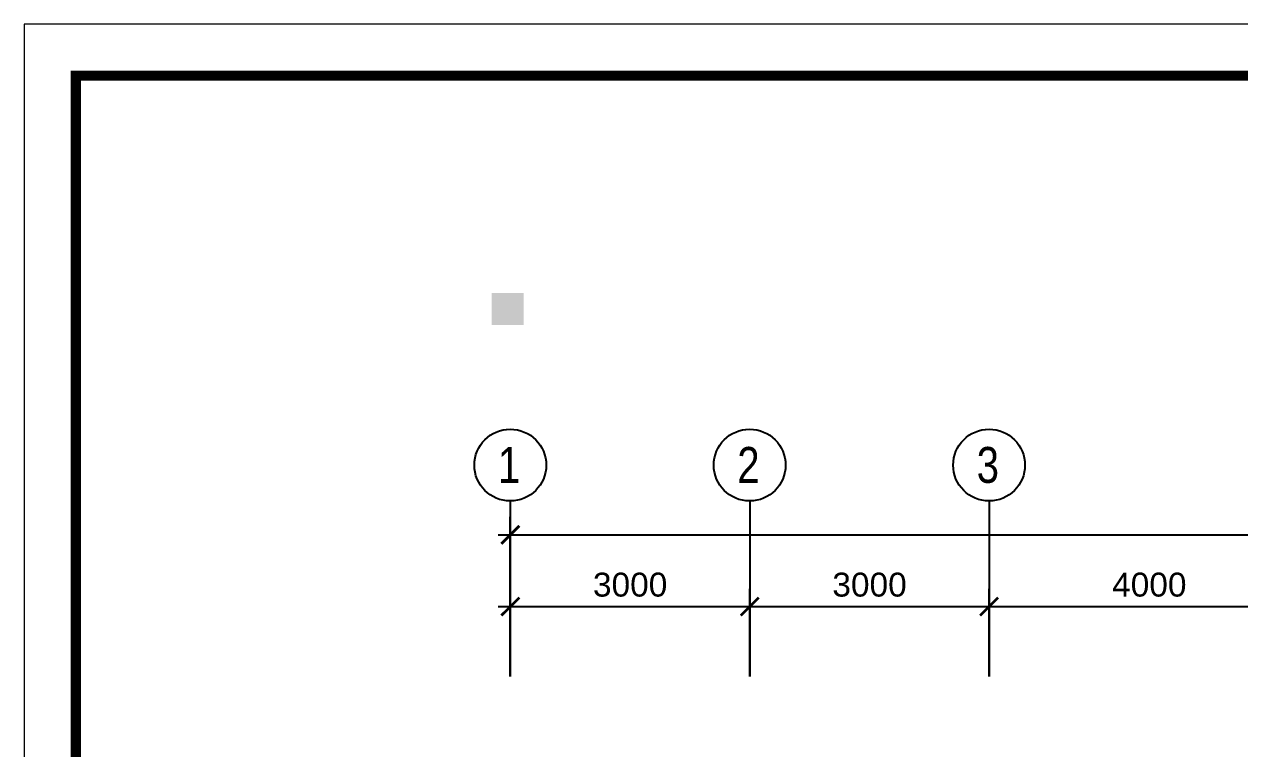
# Model space of a CAD drawing. Header units: millimetres. Extents: x 526420 to 928802, y 401925 to 509768.
# Drawn here: x 737686 to 752917, y 433806 to 442890 of the extents above; entities that cross this region are included whole.
import ezdxf

# ---------------------------------------------------------------- set-up
doc = ezdxf.new("R2010")
doc.units = ezdxf.units.MM
doc.header["$LTSCALE"] = 3000
doc.header["$MEASUREMENT"] = 0
doc.linetypes.add('CENTER', pattern=[2, 1.25, -0.25, 0.25, -0.25])
doc.layers.get('0').update_dxf_attribs({"linetype": 'CONTINUOUS'})
doc.layers.add('A', color=7, linetype='CONTINUOUS')
doc.layers.add('D-WALL', color=7, linetype='CONTINUOUS')
doc.styles.add('Arial', font='ARIAL.TTF')

msp = doc.modelspace()

# ---------------------------------------------------------------- hatches: boundary and pattern name
at = {"layer": 'D-WALL', "ltscale": 100}
msp.add_hatch(color=7, dxfattribs=at).paths.add_polyline_path([(743543, 439520), (743543, 439120), (743943, 439120), (743943, 439520)])

# ---------------------------------------------------------------- linework, layer by layer
at = {"color": 0, "linetype": 'CENTER'}
for p, q in [((743776, 436913), (743776, 434713)), ((746776, 436913), (746776, 434713)), ((749776, 436913), (749776, 434713))]:
    msp.add_line(p, q, dxfattribs=at)
at = {"color": 0, "ltscale": 0.7}
for p, q in [((743776, 434713), (743776, 436713)), ((743626, 436488), (787926, 436488)), ((743776, 434713), (743776, 435813)), ((746776, 434713), (746776, 435813)), ((746776, 434713), (746776, 435813)), ((749776, 434713), (749776, 435813)), ((749776, 434713), (749776, 435813)), ((743626, 435588), (746926, 435588)), ((746626, 435588), (749926, 435588)), ((749626, 435588), (753926, 435588))]:
    msp.add_line(p, q, dxfattribs=at)
at = {"color": 0, "linetype": 'ByBlock', "const_width": 33.8}
for points in [[(743889, 436601), (743664, 436376)], [(743889, 435701), (743664, 435476)], [(746664, 435476), (746889, 435701)], [(746889, 435701), (746664, 435476)], [(749664, 435476), (749889, 435701)], [(749889, 435701), (749664, 435476)]]:
    msp.add_lwpolyline(points, dxfattribs=at)
at = {"color": 0, "ltscale": 5}
for centre in [(743776, 437363), (746776, 437363), (749776, 437363)]:
    msp.add_circle(centre, 450, dxfattribs=at)
at = {"layer": 'A', "linetype": 'ByBlock', "lineweight": 0}
for points in [[(793109, 442890), (737686, 442890), (737686, 403321), (793109, 403321)], [(738330, 403965), (792465, 403965), (792465, 442246), (738330, 442246)]]:
    msp.add_lwpolyline(points, close=True, dxfattribs=at)
at = {"layer": 'A', "linetype": 'ByBlock', "lineweight": 0, "const_width": 129}
msp.add_lwpolyline([(738330, 403965), (792465, 403965), (792465, 442246), (738330, 442246)], close=True, dxfattribs=at)

# ---------------------------------------------------------------- texts
at = {"color": 0, "style": 'Arial', "width": 0.8}
for s, p in [('1', (743621, 437140)), ('2', (746621, 437140)), ('3', (749621, 437140))]:
    msp.add_text(s, height=450, dxfattribs=at).set_placement(p)
at = {"color": 0, "style": 'Arial'}
for s, p in [('3000', (744812, 435714)), ('3000', (747812, 435714)), ('4000', (751318, 435714))]:
    msp.add_text(s, height=300, dxfattribs=at).set_placement(p)

doc.saveas('drawing.dxf')
